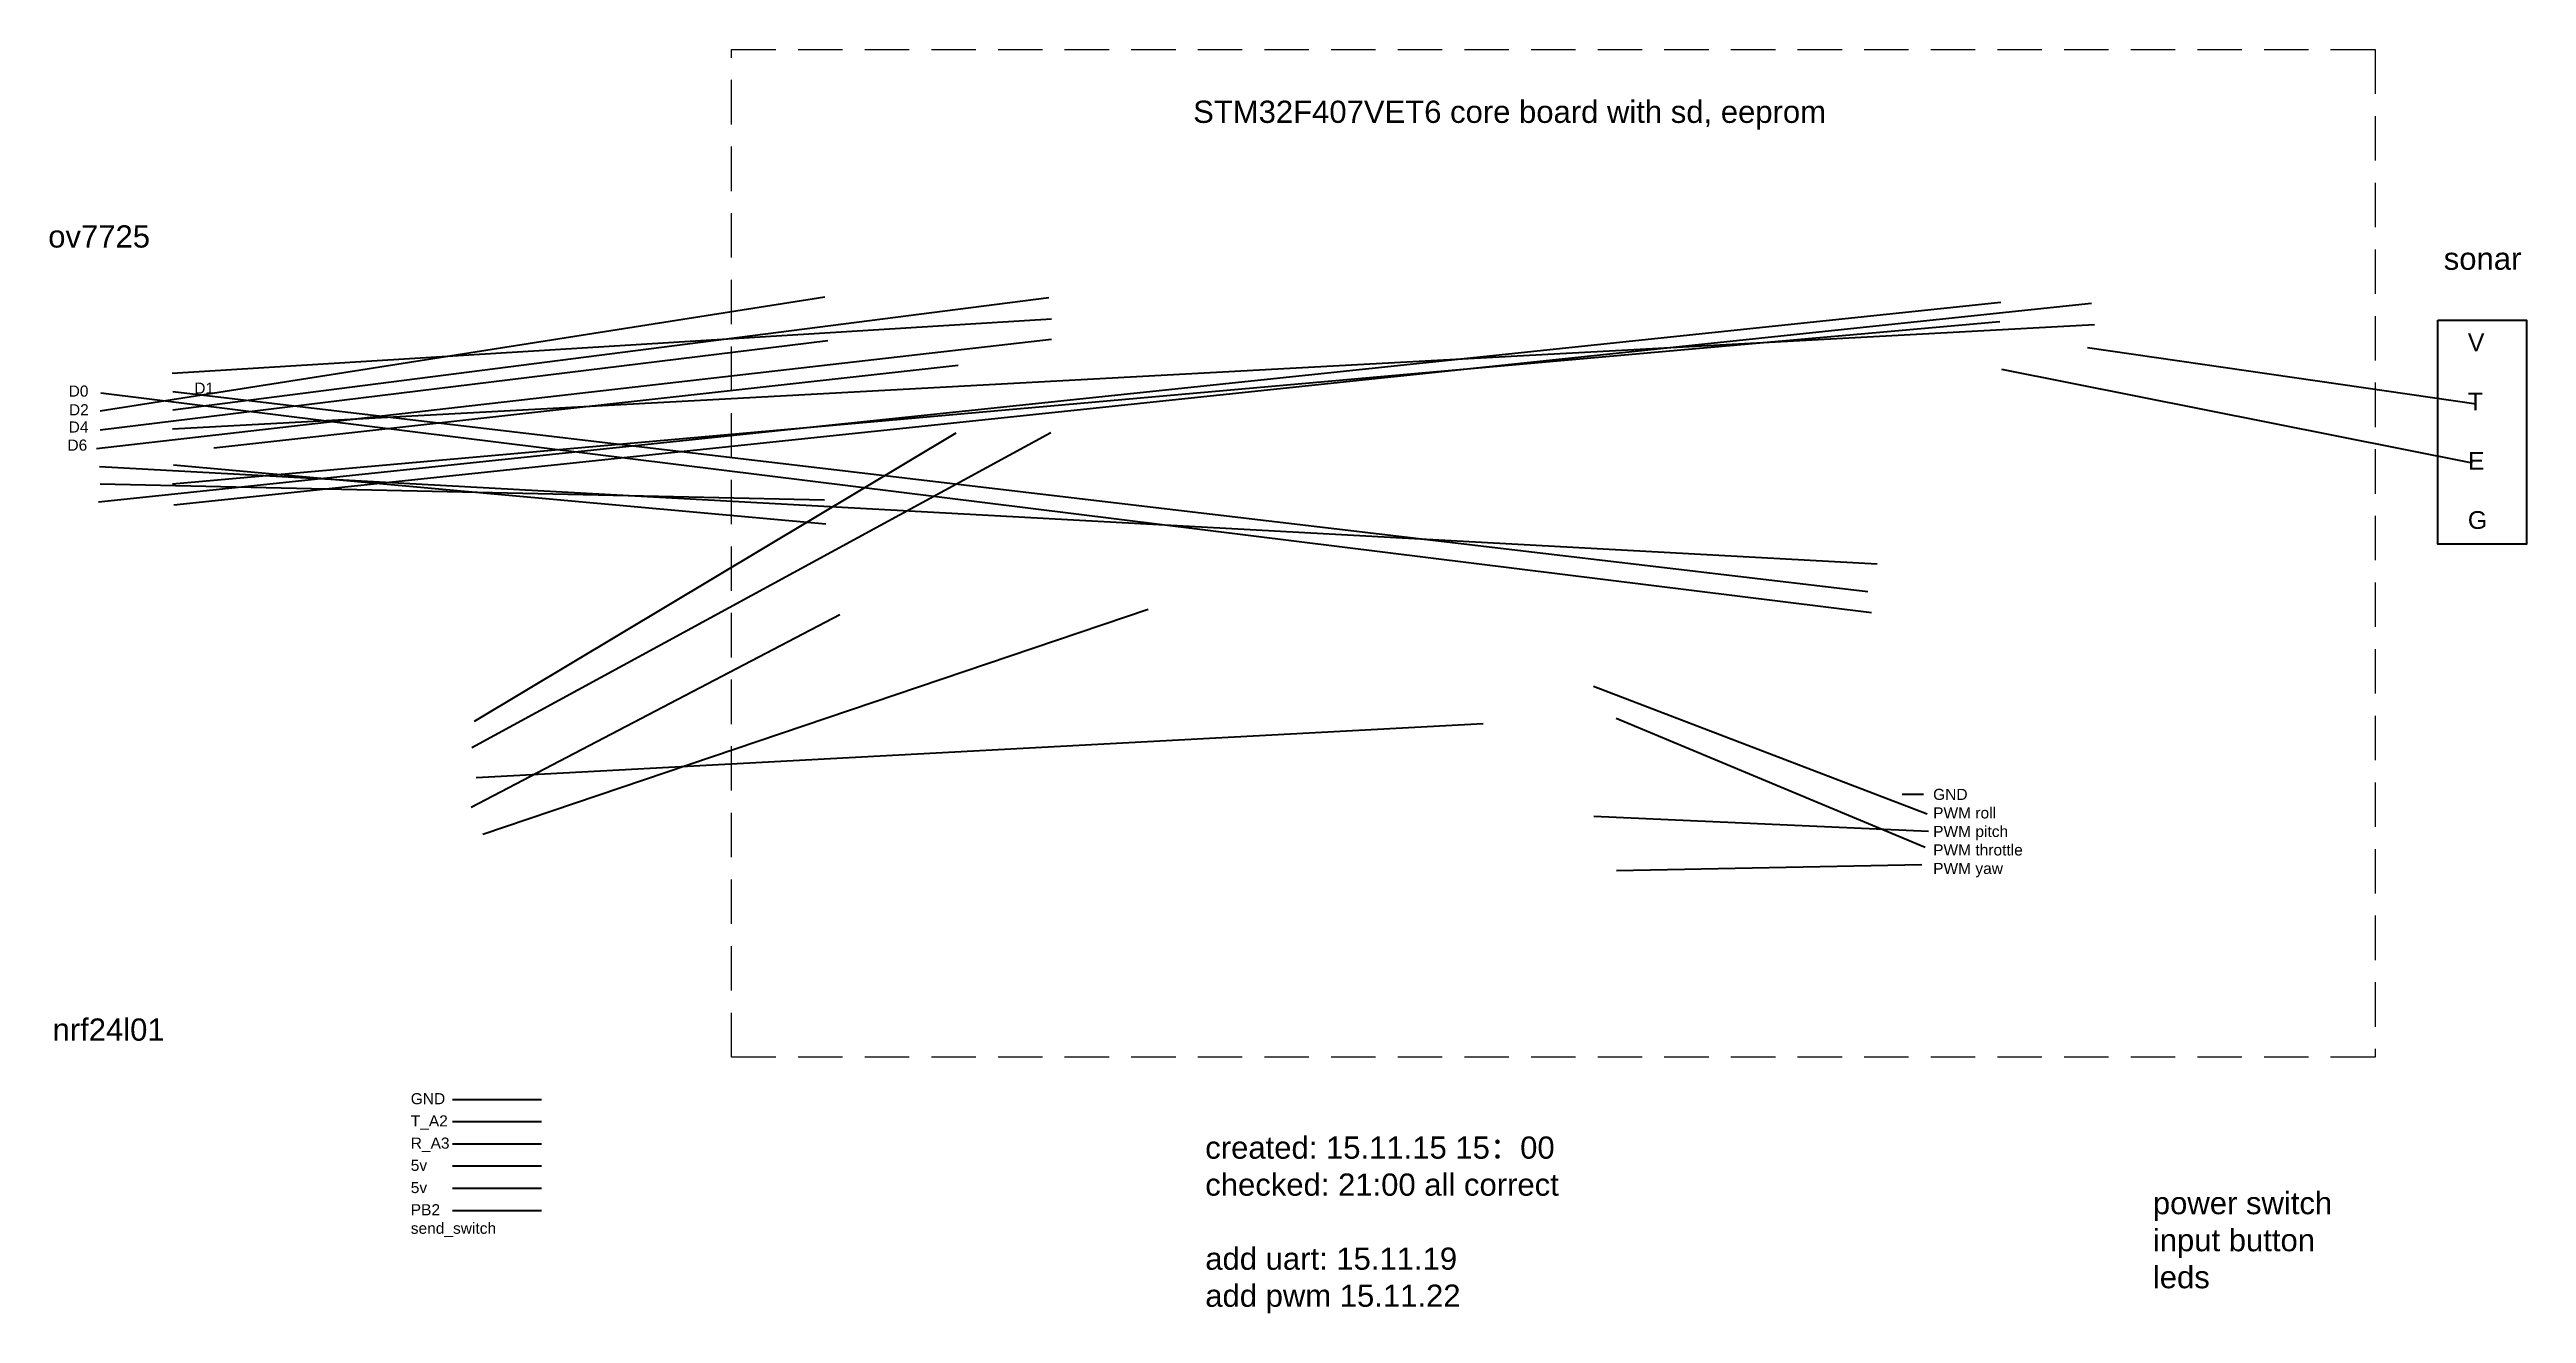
# Model space of a CAD drawing. Header units: millimetres. Extents: x 1162 to 1719, y 1218 to 1503.
import ezdxf

# ---------------------------------------------------------------- set-up
doc = ezdxf.new("R2010")
doc.units = ezdxf.units.MM
doc.linetypes.add('ACISOTGL', pattern=[3, 2, -1])
doc.layers.get('0').update_dxf_attribs({"color": 210, "lineweight": 40})
doc.layers.add('Layer1', color=210, linetype='Continuous', lineweight=40)
doc.layers.add('Layer2', color=210, linetype='ACISOTGL', lineweight=25)
doc.styles.get("Standard").update_dxf_attribs({"font": 'arial.ttf'})

msp = doc.modelspace()

# ---------------------------------------------------------------- linework, layer by layer
for p, q in [((1600.84, 1445.88), (1172.53, 1400.93)), ((1336.07, 1447.08), (1172.93, 1421.38)), ((1386.52, 1446.9), (1189.26, 1421.58)), ((1621.2, 1445.65), (1189.51, 1400.22)), ((1189.15, 1429.97), (1387.11, 1442.19)), ((1600.58, 1441.5), (1189.2, 1404.97)), ((1621.89, 1440.85), (1189.2, 1417.36)), ((1387.12, 1437.51), (1172.07, 1412.92)), ((1172.94, 1417.22), (1336.77, 1437.27)), ((1366.11, 1431.67), (1198.54, 1413.02)), ((1571.72, 1375.97), (1173.1, 1425.46)), ((1570.9, 1380.72), (1189.31, 1425.75)), ((1172.75, 1408.91), (1572.93, 1386.99)), ((1336.28, 1395.91), (1189.44, 1409.22)), ((1335.96, 1401.32), (1172.91, 1404.96))]:
    msp.add_line(p, q)
msp.add_lwpolyline([(1699.16, 1441.89), (1719.13, 1441.89), (1719.13, 1391.41), (1699.16, 1391.41)], close=True)
at = {"layer": 'Layer1'}
for p, q in [((1707.83, 1423), (1620.28, 1435.61)), ((1706.97, 1409.65), (1601.01, 1430.8)), ((1386.95, 1416.51), (1256.58, 1345.61)), ((1365.56, 1416.44), (1257.16, 1351.54)), ((1256.43, 1332.23), (1339.45, 1375.59)), ((1259.07, 1326.14), (1408.88, 1376.81)), ((1509.14, 1359.47), (1584.21, 1330.71)), ((1484.25, 1350.99), (1257.6, 1338.8)), ((1514.23, 1352.28), (1583.74, 1323.24)), ((1578.57, 1335.13), (1583.43, 1335.13)), ((1509.19, 1330.19), (1584.5, 1326.81)), ((1514.3, 1317.95), (1583.04, 1319.3)), ((1252.26, 1266.45), (1272.26, 1266.45)), ((1252.26, 1261.45), (1272.26, 1261.45)), ((1252.26, 1256.45), (1272.26, 1256.45)), ((1252.26, 1251.45), (1272.26, 1251.45)), ((1252.26, 1246.45), (1272.26, 1246.45)), ((1252.26, 1241.45), (1272.26, 1241.45))]:
    msp.add_line(p, q, dxfattribs=at)
at = {"layer": 'Layer2', "ltscale": 5}
msp.add_lwpolyline([(1315.05, 1502.81), (1685.05, 1502.81), (1685.05, 1275.95), (1315.05, 1275.95)], close=True, dxfattribs=at)

# ---------------------------------------------------------------- texts
at = {"color": 0, "char_height": 5, "attachment_point": 1}
for s, width, insert in [('STM32F407VET6 core board with sd, eeprom', 182.6927, (1418.98, 1491.29)), ('ov7725', 31.8937, (1161.24, 1463.22)), ('sonar', 182.6927, (1700.52, 1458.22)), ('nrf24l01', 31.8937, (1162.21, 1284.66))]:
    msp.add_mtext_dynamic_manual_height_columns(s, width=width, gutter_width=12.5, heights=[0], dxfattribs=dict(at, insert=insert))
at = {"insert": (1705.94, 1438.89), "char_height": 4, "attachment_point": 1}
msp.add_mtext_dynamic_manual_height_columns('V\\P\\PT\\P\\PE\\P\\PG', width=7.9157, gutter_width=12.5, heights=[61.49], dxfattribs=at)
at = {"layer": 'Layer1', "attachment_point": 1}
for s, width, insert, char_height in [('D1', 4.8796, (1194.11, 1427.82), 2.5), ('D0', 4.8796, (1165.83, 1427.16), 2.5), ('D2', 4.8796, (1165.9, 1422.95), 2.5), ('D4', 4.8796, (1165.83, 1419.07), 2.5), ('D6', 4.8796, (1165.56, 1415), 2.5), ('GND\\PPWM roll\\PPWM pitch\\PPWM throttle\\PPWM yaw', 26.1508, (1585.57, 1336.36), 2.5), ('GND', 11.3182, (1242.85, 1267.85), 2.5), ('T_A2', 11.3182, (1242.85, 1262.85), 2.5), ('R_A3', 11.3182, (1242.85, 1257.85), 2.5), ('created: 15.11.15 15{\\fSimSun|b0|i0|c134|p2;：}00\\Pchecked: 21:00 all correct\\P\\Padd uart: 15.11.19\\Padd pwm 15.11.22', 130.4717, (1421.71, 1258.09), 5), ('5v', 11.3182, (1242.85, 1252.85), 2.5), ('5v', 11.3182, (1242.85, 1247.85), 2.5), ('power switch\\Pinput button\\Pleds', 113.406, (1635.03, 1245.59), 5), ('PB2 send_switch', 11.3182, (1242.85, 1242.85), 2.5)]:
    msp.add_mtext_dynamic_manual_height_columns(s, width=width, gutter_width=12.5, heights=[0], dxfattribs=dict(at, insert=insert, char_height=char_height))

doc.saveas('drawing.dxf')
